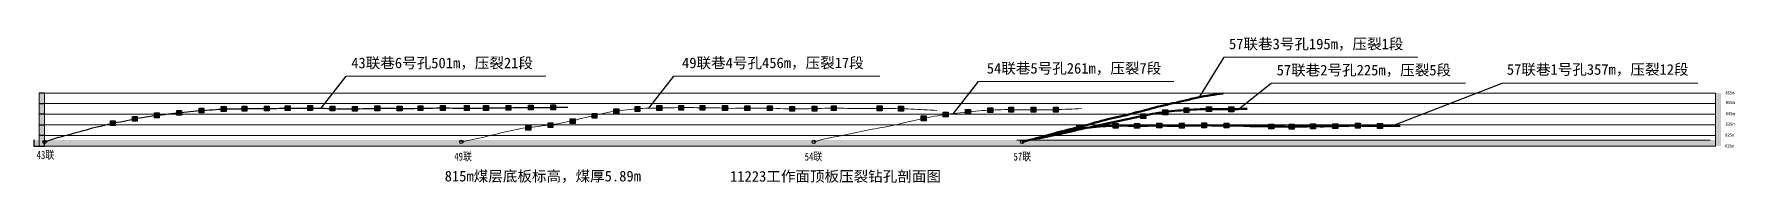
# Model space of a CAD drawing. Header units: millimetres. Extents: x 1102 to 4305, y 719 to 2307.
# Drawn here: x 2712 to 4305, y 1162 to 1300 of the extents above; entities that cross this region are included whole.
import ezdxf

# ---------------------------------------------------------------- set-up
doc = ezdxf.new("R2010")
doc.units = ezdxf.units.MM
doc.layers.add('巷道', color=7, linetype='Continuous', lineweight=0)
doc.layers.add('指北针', color=7, linetype='Continuous', lineweight=0)
doc.styles.add('hyh', font='simhei.ttf', dxfattribs={"width": 0.85})
doc.styles.get("Standard").update_dxf_attribs({"font": ''})
doc.styles.add('宋体', font='SimSun.ttf')
doc.styles.get('Standard').set_extended_font_data('SimSun')
doc.linetypes.add('10421', pattern='A,2,[150,ltypeshp.shx,S=1,R=0,X=0,Y=1],1e-11', length=2)
doc.linetypes.add('1161', pattern='A,0,0,[149,ltypeshp.shx,S=0.15,R=0,X=0,Y=0],-1.6', length=1.6)

msp = doc.modelspace()

# ---------------------------------------------------------------- hatches: boundary and pattern name
at = {"layer": '指北针', "lineweight": 30, "true_color": 0xc7c8ca}
h = msp.add_hatch(color=9, dxfattribs=at)
h.dxf.hatch_style = 1
h.paths.add_polyline_path([(2722, 1246.9), (2717, 1246.9), (2717, 1236.9), (2722, 1236.9)])
h.paths.add_polyline_path([(2722, 1226.9), (2717, 1226.9), (2717, 1216.9), (2722, 1216.9)])
h.paths.add_polyline_path([(2722, 1204.4), (2722, 1206.9), (2717, 1206.9), (2717, 1196.9), (2722, 1196.9), (2722, 1201.2, -0.414214), (2720.4, 1202.8, -0.414214)])
h.paths.add_polyline_path([(2722, 1204.4, 0.414214), (2720.4, 1202.8, 0.414214), (2722, 1201.2)], flags=17)
at = {"layer": '指北针', "lineweight": 20, "true_color": 0xc7c8ca}
h = msp.add_hatch(color=9, dxfattribs=at)
h.dxf.hatch_style = 1
h.paths.add_polyline_path([(4293.3, 1246.9), (4288.3, 1246.9), (4288.3, 1236.9), (4293.3, 1236.9)])
h.paths.add_polyline_path([(4293.3, 1226.9), (4288.3, 1226.9), (4288.3, 1216.9), (4293.3, 1216.9)])
h.paths.add_polyline_path([(4293.3, 1204.4), (4293.3, 1206.9), (4288.3, 1206.9), (4288.3, 1196.9), (4293.3, 1196.9), (4293.3, 1201.2, -0.414214), (4291.6, 1202.8, -0.414214)])
h.paths.add_polyline_path([(4293.3, 1204.4, 0.414214), (4291.6, 1202.8, 0.414214), (4293.3, 1201.2)], flags=17)
at = {"layer": '指北针', "lineweight": 30}
h = msp.add_hatch(color=4, dxfattribs=at)
h.dxf.hatch_style = 1
h.paths.add_polyline_path([(2717, 1206.9), (2717, 1216.9), (2722, 1216.9), (2722, 1206.9)])
h.paths.add_polyline_path([(2717, 1226.9), (2717, 1236.9), (2722, 1236.9), (2722, 1226.9)])
at = {"layer": '指北针', "lineweight": -3}
h = msp.add_hatch(color=5, dxfattribs=at)
h.dxf.hatch_style = 1
h.paths.add_polyline_path([(2824.9, 1228.1), (2824.9, 1223.6), (2829.4, 1223.6), (2829.4, 1228.1)])
h = msp.add_hatch(color=5, dxfattribs=at)
h.dxf.hatch_style = 1
h.paths.add_polyline_path([(2845.8, 1230.6), (2845.8, 1226.1), (2850.3, 1226.1), (2850.3, 1230.6)])
h = msp.add_hatch(color=5, dxfattribs=at)
h.dxf.hatch_style = 1
h.paths.add_polyline_path([(2866.7, 1232.7), (2866.7, 1228.2), (2871.2, 1228.2), (2871.2, 1232.7)])
h = msp.add_hatch(color=5, dxfattribs=at)
h.dxf.hatch_style = 1
h.paths.add_polyline_path([(2887.6, 1234.1), (2887.6, 1229.6), (2892.1, 1229.6), (2892.1, 1234.1)])
h = msp.add_hatch(color=5, dxfattribs=at)
h.dxf.hatch_style = 1
h.paths.add_polyline_path([(2907.1, 1234.4), (2907.1, 1229.9), (2911.6, 1229.9), (2911.6, 1234.4)])
h = msp.add_hatch(color=5, dxfattribs=at)
h.dxf.hatch_style = 1
h.paths.add_polyline_path([(2928.1, 1234.5), (2928.1, 1230), (2932.6, 1230), (2932.6, 1234.5)])
h = msp.add_hatch(color=5, dxfattribs=at)
h.dxf.hatch_style = 1
h.paths.add_polyline_path([(2947.6, 1234.8), (2947.6, 1230.3), (2952.1, 1230.3), (2952.1, 1234.8)])
h = msp.add_hatch(color=5, dxfattribs=at)
h.dxf.hatch_style = 1
h.paths.add_polyline_path([(2968.6, 1235), (2968.6, 1230.5), (2973.1, 1230.5), (2973.1, 1235)])
h = msp.add_hatch(color=5, dxfattribs=at)
h.dxf.hatch_style = 1
h.paths.add_polyline_path([(2989.6, 1234.5), (2989.6, 1230), (2994.1, 1230), (2994.1, 1234.5)])
h = msp.add_hatch(color=5, dxfattribs=at)
h.dxf.hatch_style = 1
h.paths.add_polyline_path([(3010.6, 1234.3), (3010.6, 1229.8), (3015.1, 1229.8), (3015.1, 1234.3)])
h = msp.add_hatch(color=5, dxfattribs=at)
h.dxf.hatch_style = 1
h.paths.add_polyline_path([(3031.6, 1234.7), (3031.6, 1230.2), (3036.1, 1230.2), (3036.1, 1234.7)])
h = msp.add_hatch(color=5, dxfattribs=at)
h.dxf.hatch_style = 1
h.paths.add_polyline_path([(3052.6, 1234.6), (3052.6, 1230.1), (3057.1, 1230.1), (3057.1, 1234.6)])
h = msp.add_hatch(color=5, dxfattribs=at)
h.dxf.hatch_style = 1
h.paths.add_polyline_path([(3072.1, 1234.8), (3072.1, 1230.3), (3076.6, 1230.3), (3076.6, 1234.8)])
h = msp.add_hatch(color=5, dxfattribs=at)
h.dxf.hatch_style = 1
h.paths.add_polyline_path([(3093.1, 1235.1), (3093.1, 1230.6), (3097.6, 1230.6), (3097.6, 1235.1)])
h = msp.add_hatch(color=5, dxfattribs=at)
h.dxf.hatch_style = 1
h.paths.add_polyline_path([(3115.6, 1235), (3115.6, 1230.5), (3120.1, 1230.5), (3120.1, 1235)])
h = msp.add_hatch(color=5, dxfattribs=at)
h.dxf.hatch_style = 1
h.paths.add_polyline_path([(3133.5, 1235.1), (3133.5, 1230.6), (3138, 1230.6), (3138, 1235.1)])
h = msp.add_hatch(color=5, dxfattribs=at)
h.dxf.hatch_style = 1
h.paths.add_polyline_path([(3154.5, 1235.3), (3154.5, 1230.8), (3159, 1230.8), (3159, 1235.3)])
h = msp.add_hatch(color=5, dxfattribs=at)
h.dxf.hatch_style = 1
h.paths.add_polyline_path([(3175.5, 1235.5), (3175.5, 1231), (3180, 1231), (3180, 1235.5)])
h = msp.add_hatch(color=5, dxfattribs=at)
h.dxf.hatch_style = 1
h.paths.add_polyline_path([(3196.5, 1235.7), (3196.5, 1231.2), (3201, 1231.2), (3201, 1235.7)])
h = msp.add_hatch(color=5, dxfattribs=at)
h.dxf.hatch_style = 1
h.paths.add_polyline_path([(3235.1, 1227.6), (3235.1, 1223.1), (3239.6, 1223.1), (3239.6, 1227.6)])
h = msp.add_hatch(color=5, dxfattribs=at)
h.dxf.hatch_style = 1
h.paths.add_polyline_path([(3255.7, 1231.9), (3255.7, 1227.4), (3260.2, 1227.4), (3260.2, 1231.9)])
h = msp.add_hatch(color=5, dxfattribs=at)
h.dxf.hatch_style = 1
h.paths.add_polyline_path([(3275.5, 1234.1), (3275.5, 1229.6), (3280, 1229.6), (3280, 1234.1)])
h = msp.add_hatch(color=5, dxfattribs=at)
h.dxf.hatch_style = 1
h.paths.add_polyline_path([(3296, 1235.1), (3296, 1230.6), (3300.5, 1230.6), (3300.5, 1235.1)])
h = msp.add_hatch(color=5, dxfattribs=at)
h.dxf.hatch_style = 1
h.paths.add_polyline_path([(3316.5, 1235.3), (3316.5, 1230.8), (3321, 1230.8), (3321, 1235.3)])
h = msp.add_hatch(color=5, dxfattribs=at)
h.dxf.hatch_style = 1
h.paths.add_polyline_path([(3336.5, 1235.3), (3336.5, 1230.8), (3341, 1230.8), (3341, 1235.3)])
h = msp.add_hatch(color=5, dxfattribs=at)
h.dxf.hatch_style = 1
h.paths.add_polyline_path([(3357.5, 1235), (3357.5, 1230.5), (3362, 1230.5), (3362, 1235)])
h = msp.add_hatch(color=5, dxfattribs=at)
h.dxf.hatch_style = 1
h.paths.add_polyline_path([(3378.5, 1234.8), (3378.5, 1230.3), (3383, 1230.3), (3383, 1234.8)])
h = msp.add_hatch(color=5, dxfattribs=at)
h.dxf.hatch_style = 1
h.paths.add_polyline_path([(3399.5, 1234.9), (3399.5, 1230.4), (3404, 1230.4), (3404, 1234.9)])
h = msp.add_hatch(color=5, dxfattribs=at)
h.dxf.hatch_style = 1
h.paths.add_polyline_path([(3420.5, 1234.3), (3420.5, 1229.8), (3425, 1229.8), (3425, 1234.3)])
h = msp.add_hatch(color=5, dxfattribs=at)
h.dxf.hatch_style = 1
h.paths.add_polyline_path([(3441.5, 1234.4), (3441.5, 1229.9), (3446, 1229.9), (3446, 1234.4)])
h = msp.add_hatch(color=5, dxfattribs=at)
h.dxf.hatch_style = 1
h.paths.add_polyline_path([(3459.5, 1234.9), (3459.5, 1230.4), (3464, 1230.4), (3464, 1234.9)])
h = msp.add_hatch(color=5, dxfattribs=at)
h.dxf.hatch_style = 1
h.paths.add_polyline_path([(3502.5, 1234.7), (3502.5, 1230.2), (3507, 1230.2), (3507, 1234.7)])
h = msp.add_hatch(color=5, dxfattribs=at)
h.dxf.hatch_style = 1
h.paths.add_polyline_path([(3522.5, 1234.4), (3522.5, 1229.9), (3527, 1229.9), (3527, 1234.4)])
h = msp.add_hatch(color=5, dxfattribs=at)
h.dxf.hatch_style = 1
h.paths.add_polyline_path([(3564.4, 1228.9), (3564.4, 1224.4), (3568.9, 1224.4), (3568.9, 1228.9)])
h = msp.add_hatch(color=5, dxfattribs=at)
h.dxf.hatch_style = 1
h.paths.add_polyline_path([(3585.3, 1231.4), (3585.3, 1226.9), (3589.8, 1226.9), (3589.8, 1231.4)])
h = msp.add_hatch(color=5, dxfattribs=at)
h.dxf.hatch_style = 1
h.paths.add_polyline_path([(3606.2, 1233.1), (3606.2, 1228.6), (3610.7, 1228.6), (3610.7, 1233.1)])
h = msp.add_hatch(color=5, dxfattribs=at)
h.dxf.hatch_style = 1
h.paths.add_polyline_path([(3625.7, 1233.5), (3625.7, 1229), (3630.2, 1229), (3630.2, 1233.5)])
h = msp.add_hatch(color=5, dxfattribs=at)
h.dxf.hatch_style = 1
h.paths.add_polyline_path([(3646.7, 1233.5), (3646.7, 1229), (3651.2, 1229), (3651.2, 1233.5)])
h = msp.add_hatch(color=5, dxfattribs=at)
h.dxf.hatch_style = 1
h.paths.add_polyline_path([(3667.7, 1233.5), (3667.7, 1229), (3672.2, 1229), (3672.2, 1233.5)])
h = msp.add_hatch(color=5, dxfattribs=at)
h.dxf.hatch_style = 1
h.paths.add_polyline_path([(3749.7, 1227.3), (3749.7, 1222.8), (3754.2, 1222.8), (3754.2, 1227.3)])
h = msp.add_hatch(color=5, dxfattribs=at)
h.dxf.hatch_style = 1
h.paths.add_polyline_path([(3770.3, 1231), (3770.3, 1226.5), (3774.8, 1226.5), (3774.8, 1231)])
h = msp.add_hatch(color=5, dxfattribs=at)
h.dxf.hatch_style = 1
h.paths.add_polyline_path([(3790.2, 1233.1), (3790.2, 1228.6), (3794.7, 1228.6), (3794.7, 1233.1)])
h = msp.add_hatch(color=5, dxfattribs=at)
h.dxf.hatch_style = 1
h.paths.add_polyline_path([(3811.2, 1234), (3811.2, 1229.5), (3815.7, 1229.5), (3815.7, 1234)])
h = msp.add_hatch(color=5, dxfattribs=at)
h.dxf.hatch_style = 1
h.paths.add_polyline_path([(3832.2, 1233.8), (3832.2, 1229.3), (3836.7, 1229.3), (3836.7, 1233.8)])
at = {"layer": '指北针', "lineweight": 20}
h = msp.add_hatch(color=4, dxfattribs=at)
h.dxf.hatch_style = 1
h.paths.add_polyline_path([(4293.3, 1216.9), (4288.3, 1216.9), (4288.3, 1206.9), (4293.3, 1206.9)])
h.paths.add_polyline_path([(4293.3, 1236.9), (4288.3, 1236.9), (4288.3, 1226.9), (4293.3, 1226.9)])
at = {"layer": '指北针', "lineweight": -3}
h = msp.add_hatch(color=5, dxfattribs=at)
h.dxf.hatch_style = 1
h.paths.add_polyline_path([(2783.6, 1220.7), (2783.6, 1216.2), (2788.1, 1216.2), (2788.1, 1220.7)])
h = msp.add_hatch(color=5, dxfattribs=at)
h.dxf.hatch_style = 1
h.paths.add_polyline_path([(2804.2, 1224.8), (2804.2, 1220.3), (2808.7, 1220.3), (2808.7, 1224.8)])
h = msp.add_hatch(color=5, dxfattribs=at)
h.dxf.hatch_style = 1
h.paths.add_polyline_path([(3173.2, 1216.4), (3173.2, 1211.9), (3177.7, 1211.9), (3177.7, 1216.4)])
h = msp.add_hatch(color=5, dxfattribs=at)
h.dxf.hatch_style = 1
h.paths.add_polyline_path([(3194, 1218.9), (3194, 1214.4), (3198.5, 1214.4), (3198.5, 1218.9)])
h = msp.add_hatch(color=5, dxfattribs=at)
h.dxf.hatch_style = 1
h.paths.add_polyline_path([(3214.7, 1222.7), (3214.7, 1218.2), (3219.2, 1218.2), (3219.2, 1222.7)])
h = msp.add_hatch(color=5, dxfattribs=at)
h.dxf.hatch_style = 1
h.paths.add_polyline_path([(3543.7, 1225.3), (3543.7, 1220.8), (3548.2, 1220.8), (3548.2, 1225.3)])
h = msp.add_hatch(color=5, dxfattribs=at)
h.dxf.hatch_style = 1
h.paths.add_polyline_path([(3689.5, 1216.6), (3689.5, 1212.1), (3694, 1212.1), (3694, 1216.6)])
h = msp.add_hatch(color=5, dxfattribs=at)
h.dxf.hatch_style = 1
h.paths.add_polyline_path([(3723.7, 1218.3), (3723.7, 1213.8), (3728.2, 1213.8), (3728.2, 1218.3)])
h = msp.add_hatch(color=5, dxfattribs=at)
h.dxf.hatch_style = 1
h.paths.add_polyline_path([(3743.7, 1218.3), (3743.7, 1213.8), (3748.2, 1213.8), (3748.2, 1218.3)])
h = msp.add_hatch(color=5, dxfattribs=at)
h.dxf.hatch_style = 1
h.paths.add_polyline_path([(3764.7, 1218.5), (3764.7, 1214), (3769.2, 1214), (3769.2, 1218.5)])
h = msp.add_hatch(color=5, dxfattribs=at)
h.dxf.hatch_style = 1
h.paths.add_polyline_path([(3785.7, 1218.4), (3785.7, 1213.9), (3790.2, 1213.9), (3790.2, 1218.4)])
h = msp.add_hatch(color=5, dxfattribs=at)
h.dxf.hatch_style = 1
h.paths.add_polyline_path([(3806.7, 1218.7), (3806.7, 1214.2), (3811.2, 1214.2), (3811.2, 1218.7)])
h = msp.add_hatch(color=5, dxfattribs=at)
h.dxf.hatch_style = 1
h.paths.add_polyline_path([(3827.7, 1218.6), (3827.7, 1214.1), (3832.2, 1214.1), (3832.2, 1218.6)])
h = msp.add_hatch(color=5, dxfattribs=at)
h.dxf.hatch_style = 1
h.paths.add_polyline_path([(3869.7, 1217.7), (3869.7, 1213.2), (3874.2, 1213.2), (3874.2, 1217.7)])
h = msp.add_hatch(color=5, dxfattribs=at)
h.dxf.hatch_style = 1
h.paths.add_polyline_path([(3888.7, 1217.5), (3888.7, 1213), (3893.2, 1213), (3893.2, 1217.5)])
h = msp.add_hatch(color=5, dxfattribs=at)
h.dxf.hatch_style = 1
h.paths.add_polyline_path([(3908.7, 1217.8), (3908.7, 1213.3), (3913.2, 1213.3), (3913.2, 1217.8)])
h = msp.add_hatch(color=5, dxfattribs=at)
h.dxf.hatch_style = 1
h.paths.add_polyline_path([(3929.7, 1218), (3929.7, 1213.5), (3934.2, 1213.5), (3934.2, 1218)])
h = msp.add_hatch(color=5, dxfattribs=at)
h.dxf.hatch_style = 1
h.paths.add_polyline_path([(3950.7, 1218.4), (3950.7, 1213.9), (3955.2, 1213.9), (3955.2, 1218.4)])
h = msp.add_hatch(color=5, dxfattribs=at)
h.dxf.hatch_style = 1
h.paths.add_polyline_path([(3971.6, 1218.1), (3971.6, 1213.6), (3976.1, 1213.6), (3976.1, 1218.1)])
at = {"layer": '指北针', "lineweight": 30}
h = msp.add_hatch(color=7, dxfattribs=at)
h.dxf.hatch_style = 1
h.paths.add_polyline_path([(4293.3, 1202.8), (2712, 1202.8), (2712, 1196.9), (4293.3, 1196.9)])

# ---------------------------------------------------------------- linework, layer by layer
for p, q in [((3804.5, 1243, -1677), (3827.7, 1280.7, -1677)), ((2981.3, 1232.6, -1677), (3004.6, 1262.7, -1677)), ((3288.5, 1232.7, -1677), (3311.7, 1262.8, -1677)), ((3574.1, 1227.6, -838.5), (3597.3, 1257.7, -838.5)), ((3841.2, 1231.8, -1677), (3871.7, 1256.3, -1677)), ((3985.1, 1216, -1677), (4088.2, 1256.3, -1677))]:
    msp.add_line(p, q)
at = {"color": 1, "elevation": -1677}
for points in [[(2722, 1200.9), (2723.9, 1201.6), (2726.7, 1202.6), (2729.5, 1203.5), (2732.3, 1204.3), (2735.2, 1205.2), (2738, 1206), (2740.9, 1206.8), (2743.8, 1207.6), (2746.6, 1208.3), (2749.5, 1209.1), (2752.4, 1209.9), (2755.3, 1210.7), (2758.2, 1211.5), (2761.1, 1212.3), (2764, 1213.1), (2766.9, 1214), (2769.8, 1214.7), (2772.7, 1215.5), (2775.6, 1216.1), (2778.5, 1216.8), (2781.4, 1217.5), (2784.4, 1218.2), (2787.3, 1218.8), (2790.2, 1219.4), (2793.2, 1219.9), (2796.1, 1220.5), (2799.1, 1221.1), (2802, 1221.7), (2805, 1222.2), (2807.9, 1222.8), (2810.9, 1223.4), (2813.8, 1223.9), (2816.8, 1224.4), (2819.7, 1224.9), (2822.7, 1225.3), (2825.7, 1225.7), (2828.6, 1226.1), (2831.6, 1226.4), (2834.6, 1226.8), (2837.6, 1227.2), (2840.6, 1227.5), (2843.5, 1227.8), (2846.5, 1228.2), (2849.5, 1228.6), (2852.5, 1228.8), (2855.5, 1229.1), (2858.5, 1229.4), (2861.4, 1229.7), (2864.4, 1230.1), (2867.4, 1230.3), (2870.4, 1230.6), (2873.4, 1230.8), (2876.4, 1231), (2879.4, 1231.2), (2882.4, 1231.4), (2885.4, 1231.6), (2888.4, 1231.8), (2891.4, 1231.9), (2894.4, 1232), (2897.4, 1232.1), (2900.4, 1232.1), (2903.4, 1232.1), (2906.3, 1232.1), (2909.3, 1232.2), (2912.3, 1232.2), (2915.3, 1232.2), (2918.3, 1232.2), (2921.3, 1232.2), (2924.3, 1232.2), (2927.3, 1232.2), (2930.3, 1232.3), (2933.3, 1232.3), (2936.3, 1232.4), (2939.3, 1232.4), (2942.3, 1232.5), (2945.3, 1232.5), (2948.3, 1232.5), (2951.3, 1232.5), (2954.3, 1232.5), (2957.3, 1232.6), (2960.3, 1232.7), (2963.3, 1232.7), (2966.3, 1232.7), (2969.3, 1232.8), (2972.3, 1232.8), (2975.3, 1232.8), (2978.3, 1232.7), (2981.3, 1232.6), (2984.3, 1232.5), (2987.3, 1232.4), (2990.3, 1232.3), (2993.3, 1232.2), (2996.3, 1232.1), (2999.3, 1232), (3002.3, 1232), (3005.3, 1232), (3008.3, 1232), (3011.3, 1232), (3014.3, 1232.1), (3017.3, 1232.1), (3020.3, 1232.2), (3023.3, 1232.3), (3026.3, 1232.3), (3029.3, 1232.4), (3032.3, 1232.4), (3035.3, 1232.5), (3038.3, 1232.5), (3041.3, 1232.5), (3044.3, 1232.5), (3047.3, 1232.5), (3050.3, 1232.5), (3053.3, 1232.4), (3056.3, 1232.4), (3059.3, 1232.4), (3062.3, 1232.4), (3065.3, 1232.4), (3068.3, 1232.4), (3071.3, 1232.5), (3074.3, 1232.5), (3077.3, 1232.6), (3080.3, 1232.7), (3083.3, 1232.8), (3086.3, 1232.8), (3089.3, 1232.9), (3092.3, 1232.9), (3095.3, 1232.9), (3098.3, 1232.9), (3101.3, 1232.9), (3104.3, 1232.8), (3107.3, 1232.8), (3110.3, 1232.7), (3113.3, 1232.7), (3116.3, 1232.7), (3119.3, 1232.7), (3122.3, 1232.7), (3125.3, 1232.8), (3128.3, 1232.8), (3131.3, 1232.8), (3134.3, 1232.9), (3137.3, 1232.9), (3140.3, 1232.9), (3143.3, 1232.9), (3146.3, 1232.9), (3149.3, 1232.9), (3152.3, 1232.9), (3155.3, 1233), (3158.3, 1233.1), (3161.3, 1233.2), (3164.3, 1233.2), (3167.3, 1233.3), (3170.3, 1233.3), (3173.3, 1233.3), (3176.3, 1233.3), (3179.3, 1233.3), (3182.3, 1233.2), (3185.3, 1233.2), (3188.3, 1233.2), (3191.3, 1233.3), (3194.3, 1233.3), (3197.3, 1233.4), (3200.3, 1233.5), (3203.3, 1233.6), (3206.3, 1233.6), (3209.3, 1233.7), (3212.3, 1233.7)], [(2846.5, 1228.2), (2849.5, 1228.6)], [(2867.4, 1230.3), (2870.4, 1230.6)], [(2888.4, 1231.8), (2891.4, 1231.9)], [(2906.3, 1232.1), (2909.3, 1232.2), (2912.3, 1232.2)], [(2927.3, 1232.2), (2930.3, 1232.3), (2933.3, 1232.3)], [(2948.3, 1232.5), (2951.3, 1232.5)], [(2969.3, 1232.8), (2972.3, 1232.8)], [(2990.3, 1232.3), (2993.3, 1232.2)], [(3011.3, 1232), (3014.3, 1232.1)], [(3032.3, 1232.4), (3035.3, 1232.5)], [(3053.3, 1232.4), (3056.3, 1232.4)], [(3071.3, 1232.5), (3074.3, 1232.5), (3077.3, 1232.6)], [(3092.3, 1232.9), (3095.3, 1232.9), (3098.3, 1232.9)], [(3116.3, 1232.7), (3119.3, 1232.7)], [(3134.3, 1232.9), (3137.3, 1232.9)], [(3155.3, 1233), (3158.3, 1233.1)], [(3176.3, 1233.3), (3179.3, 1233.3)], [(3197.3, 1233.4), (3200.3, 1233.5)], [(2784.4, 1218.2), (2787.3, 1218.8)], [(2805, 1222.2), (2807.9, 1222.8)], [(2825.7, 1225.7), (2828.6, 1226.1)]]:
    msp.add_lwpolyline(points, dxfattribs=at)
at = {"layer": '巷道'}
for p, q in [((4009.3, 1280.7, -1677), (3827.7, 1280.7, -1677)), ((3191.7, 1262.7, -1677), (3004.6, 1262.7, -1677)), ((3504.9, 1262.8, -1677), (3311.7, 1262.8, -1677)), ((3780.6, 1257.7, -838.5), (3597.3, 1257.7, -838.5)), ((4053.9, 1256.3, -1677), (3871.7, 1256.3, -1677)), ((4271.8, 1256.3, -1677), (4088.2, 1256.3, -1677))]:
    msp.add_line(p, q, dxfattribs=at)
at = {"layer": '巷道', "lineweight": 30}
for p, q in [((2722, 1246.9, -1677), (2717, 1246.9, -1677)), ((2717, 1236.9, -1677), (2722, 1236.9, -1677)), ((2722, 1226.9, -1677), (2717, 1226.9, -1677)), ((2717, 1216.9, -1677), (2722, 1216.9, -1677)), ((2712, 1202.8, -1677), (2712, 1196.9, -1677)), ((2712, 1196.9, -1677), (2722, 1196.9, -1677)), ((2722, 1206.9, -1677), (2717, 1206.9, -1677)), ((2722, 1196.9, -1677), (2722, 1200.9, -1677))]:
    msp.add_line(p, q, dxfattribs=at)
at = {"layer": '巷道', "lineweight": 20}
for p, q in [((2717, 1246.9, -1677), (2717, 1196.9, -1677)), ((2722, 1246.9, -1677), (2722, 1196.9, -1677))]:
    msp.add_line(p, q, dxfattribs=at)
at = {"layer": '巷道', "linetype": '10421', "lineweight": 20}
for p, q in [((2722, 1246.9, -1677), (4288.3, 1246.9, -1677)), ((4288.3, 1246.9, -1677), (4288.3, 1196.9, -1677)), ((2722, 1236.9, -1677), (4288.3, 1236.9, -1677)), ((2722, 1226.9, -1677), (4288.3, 1226.9, -1677)), ((2722, 1216.9, -1677), (4288.3, 1216.9, -1677)), ((2712, 1196.9, -1677), (4288.3, 1196.9, -1677)), ((2722, 1206.9), (4288.3, 1206.9, -1677))]:
    msp.add_line(p, q, dxfattribs=at)
at = {"layer": '巷道', "color": 1, "lineweight": 50}
for p, q in [((3769.3, 1228.6, -1677), (3770.3, 1228.8, -1677)), ((3832.2, 1231.6, -1677), (3831.2, 1231.6, -1677)), ((3722.7, 1216, -1677), (3723.7, 1216, -1677)), ((3743.7, 1216, -1677), (3744.7, 1216, -1677)), ((3748.7, 1224.8, -1677), (3749.7, 1225, -1677)), ((3869.7, 1215.5, -1677), (3868.7, 1215.5, -1677)), ((3887.7, 1215.2, -1677), (3888.7, 1215.2, -1677)), ((3908.7, 1215.6, -1677), (3909.7, 1215.6, -1677))]:
    msp.add_line(p, q, dxfattribs=at)
at = {"layer": '巷道', "linetype": '1161', "lineweight": 20}
msp.add_line((3633.3, 1202.6, -1677), (4283.3, 1202.6, -1677), dxfattribs=at)
at = {"layer": '巷道', "color": 1, "lineweight": 50, "elevation": -1677}
for points in [[(3638.3, 1200.9), (3640.2, 1201.4), (3643.1, 1202.1), (3646, 1202.8), (3649, 1203.5), (3651.9, 1204.2), (3654.8, 1205), (3657.7, 1205.8), (3660.5, 1206.6), (3663.4, 1207.4), (3666.3, 1208.2), (3669.2, 1209), (3672.1, 1209.9), (3675, 1210.6), (3677.9, 1211.4), (3680.8, 1212.1), (3683.7, 1212.9), (3686.6, 1213.6), (3689.5, 1214.3), (3692.4, 1215), (3695.3, 1215.8), (3698.2, 1216.6), (3701.1, 1217.4), (3704, 1218.3), (3706.9, 1219.1), (3709.8, 1219.9), (3712.7, 1220.7), (3715.6, 1221.4), (3718.5, 1222.2), (3721.4, 1222.9), (3724.3, 1223.5), (3727.3, 1224.2), (3730.2, 1224.8), (3733.1, 1225.5), (3736, 1226.2), (3738.9, 1227), (3741.8, 1227.7), (3744.7, 1228.5), (3747.6, 1229.2), (3750.6, 1229.9), (3753.5, 1230.7), (3756.4, 1231.4), (3759.2, 1232.3), (3762.1, 1233.1), (3765, 1233.8), (3767.9, 1234.6), (3770.9, 1235.3), (3773.8, 1235.9), (3776.7, 1236.6), (3779.7, 1237.2), (3782.6, 1237.8), (3785.5, 1238.5), (3788.4, 1239.2), (3791.3, 1239.9), (3794.3, 1240.6), (3797.2, 1241.3), (3800.1, 1242), (3803, 1242.7), (3805.9, 1243.3), (3808.9, 1243.9), (3811.8, 1244.4), (3814.8, 1244.9), (3817.8, 1245.3), (3820.7, 1245.8), (3823.7, 1246.2), (3826.7, 1246.6)], [(3638.3, 1200.9), (3640.2, 1201.4), (3643.1, 1202.1), (3646, 1202.8), (3649, 1203.4), (3651.9, 1204), (3654.9, 1204.5), (3657.8, 1205.1), (3660.8, 1205.7), (3663.7, 1206.3), (3666.6, 1206.8), (3669.6, 1207.4), (3672.5, 1208), (3675.4, 1208.7), (3678.4, 1209.4), (3681.3, 1210.1), (3684.2, 1210.8), (3687.1, 1211.4), (3690, 1212.1), (3693, 1212.8), (3695.9, 1213.4), (3698.8, 1214), (3701.8, 1214.6), (3704.7, 1215.2), (3707.7, 1215.9), (3710.6, 1216.5), (3713.5, 1217.2), (3716.4, 1217.8), (3719.4, 1218.5), (3722.3, 1219.1), (3725.2, 1219.7), (3728.2, 1220.4), (3731.1, 1221), (3734, 1221.7), (3737, 1222.3), (3739.9, 1223), (3742.8, 1223.6), (3745.8, 1224.2), (3748.7, 1224.8), (3751.6, 1225.5), (3754.6, 1226), (3757.5, 1226.6), (3760.5, 1227.2), (3763.4, 1227.7), (3766.4, 1228.2), (3769.3, 1228.6), (3772.3, 1229.1), (3775.3, 1229.5), (3778.3, 1229.9), (3781.2, 1230.2), (3784.2, 1230.4), (3787.2, 1230.6), (3790.2, 1230.8), (3793.2, 1231), (3796.2, 1231.1), (3799.2, 1231.3), (3802.2, 1231.5), (3805.2, 1231.6), (3808.2, 1231.7), (3811.2, 1231.8), (3814.2, 1231.8), (3817.2, 1231.8), (3820.2, 1231.7), (3823.2, 1231.7), (3826.2, 1231.7), (3829.2, 1231.6), (3832.2, 1231.6), (3835.2, 1231.7), (3838.2, 1231.8), (3841.2, 1231.8), (3844.2, 1231.9), (3847.2, 1232), (3849.2, 1232)], [(3769.3, 1228.6), (3772.3, 1229.1)], [(3790.2, 1230.8), (3793.2, 1231)], [(3811.2, 1231.8), (3814.2, 1231.8)], [(3832.2, 1231.6), (3835.2, 1231.7)], [(3638.3, 1200.9), (3640.2, 1201.4), (3643.1, 1202.1), (3646, 1202.8), (3649, 1203.5), (3651.9, 1204.2), (3654.8, 1205), (3657.7, 1205.8), (3660.5, 1206.6), (3663.4, 1207.4), (3666.3, 1208.2), (3669.2, 1209), (3672.1, 1209.9), (3675, 1210.6), (3677.9, 1211.4), (3680.8, 1212.1), (3683.7, 1212.9), (3686.6, 1213.6), (3689.5, 1214.3), (3692.4, 1215), (3695.3, 1215.8), (3698.2, 1216.6), (3701.1, 1217.4)], [(3638.3, 1200.9), (3640.2, 1201.4), (3643.1, 1202.1), (3646, 1202.9), (3648.9, 1203.6), (3651.8, 1204.3), (3654.7, 1205.1), (3657.7, 1205.8), (3660.6, 1206.5), (3663.5, 1207.3), (3666.4, 1208), (3669.3, 1208.8), (3672.2, 1209.5), (3675.1, 1210.2), (3678, 1210.8), (3681, 1211.4), (3683.9, 1211.9), (3686.9, 1212.4), (3689.9, 1212.9), (3692.8, 1213.4), (3695.8, 1213.8), (3698.8, 1214.2), (3701.7, 1214.6), (3704.7, 1214.9), (3707.7, 1215.1), (3710.7, 1215.4), (3713.7, 1215.6), (3716.7, 1215.8), (3719.7, 1215.9), (3722.7, 1216), (3725.7, 1216.1), (3728.7, 1216.1), (3731.7, 1216.2), (3734.7, 1216.2), (3737.7, 1216.1), (3740.7, 1216.1), (3743.7, 1216), (3746.7, 1216), (3749.7, 1216.1), (3752.7, 1216.1), (3755.7, 1216.1), (3758.7, 1216.2), (3761.7, 1216.2), (3764.7, 1216.2), (3767.7, 1216.2), (3770.7, 1216.2), (3773.7, 1216.1), (3776.7, 1216.1), (3779.7, 1216.1), (3782.7, 1216.1), (3785.7, 1216.1), (3788.7, 1216.2), (3791.7, 1216.2), (3794.7, 1216.2), (3797.7, 1216.2), (3800.7, 1216.3), (3803.7, 1216.4), (3806.7, 1216.4), (3809.7, 1216.5), (3812.7, 1216.5), (3815.7, 1216.4), (3818.7, 1216.4), (3821.7, 1216.4), (3824.7, 1216.4), (3827.7, 1216.3), (3830.7, 1216.3), (3833.7, 1216.3), (3836.7, 1216.3), (3839.7, 1216.2), (3842.7, 1216.2), (3845.7, 1216), (3848.7, 1215.9), (3851.7, 1215.8), (3854.7, 1215.7), (3857.7, 1215.7), (3860.7, 1215.7), (3863.7, 1215.6), (3866.7, 1215.6), (3869.7, 1215.5), (3872.7, 1215.4), (3875.7, 1215.4), (3878.7, 1215.4), (3881.7, 1215.3), (3884.7, 1215.3), (3887.7, 1215.2), (3890.7, 1215.3), (3893.7, 1215.3), (3896.7, 1215.3), (3899.7, 1215.3), (3902.7, 1215.4), (3905.7, 1215.5), (3908.7, 1215.6), (3911.7, 1215.6), (3914.7, 1215.6), (3917.7, 1215.5), (3920.7, 1215.5), (3923.7, 1215.6), (3926.7, 1215.7), (3929.7, 1215.8), (3932.7, 1215.8), (3935.7, 1215.9), (3938.7, 1216), (3941.7, 1216.1), (3944.7, 1216.1), (3947.7, 1216.2), (3950.7, 1216.2), (3953.7, 1216.2), (3956.7, 1216.1), (3959.6, 1216.1), (3962.6, 1216), (3965.6, 1215.9), (3968.6, 1215.9), (3971.6, 1215.9), (3974.6, 1215.9), (3977.6, 1215.9), (3980.6, 1215.9), (3983.6, 1215.9), (3986.6, 1216), (3989.6, 1216), (3992.6, 1216.1)], [(3689.5, 1214.3), (3692.4, 1215)], [(3722.7, 1216), (3725.7, 1216.1)], [(3743.7, 1216), (3746.7, 1216)], [(3748.7, 1224.8), (3751.6, 1225.5)], [(3764.7, 1216.2), (3767.7, 1216.2)], [(3785.7, 1216.1), (3788.7, 1216.2)], [(3806.7, 1216.4), (3809.7, 1216.5)], [(3827.7, 1216.3), (3830.7, 1216.3)], [(3869.7, 1215.5), (3872.7, 1215.4)], [(3887.7, 1215.2), (3890.7, 1215.3), (3893.7, 1215.3)], [(3908.7, 1215.6), (3911.7, 1215.6)], [(3929.7, 1215.8), (3932.7, 1215.8)], [(3950.7, 1216.2), (3953.7, 1216.2)], [(3971.6, 1215.9), (3974.6, 1215.9)]]:
    msp.add_lwpolyline(points, dxfattribs=at)
at = {"layer": '巷道', "color": 5, "lineweight": -3}
for points, elevation in [([(2824.9, 1228.1), (2829.4, 1228.1), (2829.4, 1223.6), (2824.9, 1223.6)], -1677), ([(2845.8, 1230.6), (2850.3, 1230.6), (2850.3, 1226.1), (2845.8, 1226.1)], -1677), ([(2866.7, 1232.7), (2871.2, 1232.7), (2871.2, 1228.2), (2866.7, 1228.2)], -1677), ([(2887.6, 1234.1), (2892.1, 1234.1), (2892.1, 1229.6), (2887.6, 1229.6)], -1677), ([(2907.1, 1234.4), (2911.6, 1234.4), (2911.6, 1229.9), (2907.1, 1229.9)], -1677), ([(2928.1, 1234.5), (2932.6, 1234.5), (2932.6, 1230), (2928.1, 1230)], -1677), ([(2947.6, 1234.8), (2952.1, 1234.8), (2952.1, 1230.3), (2947.6, 1230.3)], -1677), ([(2968.6, 1235), (2973.1, 1235), (2973.1, 1230.5), (2968.6, 1230.5)], -1677), ([(2989.6, 1234.5), (2994.1, 1234.5), (2994.1, 1230), (2989.6, 1230)], -1677), ([(3010.6, 1234.3), (3015.1, 1234.3), (3015.1, 1229.8), (3010.6, 1229.8)], -1677), ([(3031.6, 1234.7), (3036.1, 1234.7), (3036.1, 1230.2), (3031.6, 1230.2)], -1677), ([(3052.6, 1234.6), (3057.1, 1234.6), (3057.1, 1230.1), (3052.6, 1230.1)], -1677), ([(3072.1, 1234.8), (3076.6, 1234.8), (3076.6, 1230.3), (3072.1, 1230.3)], -1677), ([(3093.1, 1235.1), (3097.6, 1235.1), (3097.6, 1230.6), (3093.1, 1230.6)], -1677), ([(3115.6, 1235), (3120.1, 1235), (3120.1, 1230.5), (3115.6, 1230.5)], -1677), ([(3133.5, 1235.1), (3138, 1235.1), (3138, 1230.6), (3133.5, 1230.6)], -1677), ([(3154.5, 1235.3), (3159, 1235.3), (3159, 1230.8), (3154.5, 1230.8)], -1677), ([(3175.5, 1235.5), (3180, 1235.5), (3180, 1231), (3175.5, 1231)], -1677), ([(3196.5, 1235.7), (3201, 1235.7), (3201, 1231.2), (3196.5, 1231.2)], -1677), ([(3235.1, 1227.6), (3239.6, 1227.6), (3239.6, 1223.1), (3235.1, 1223.1)], -1677), ([(3255.7, 1231.9), (3260.2, 1231.9), (3260.2, 1227.4), (3255.7, 1227.4)], -1677), ([(3275.5, 1234.1), (3280, 1234.1), (3280, 1229.6), (3275.5, 1229.6)], -1677), ([(3296, 1235.1), (3300.5, 1235.1), (3300.5, 1230.6), (3296, 1230.6)], -1677), ([(3316.5, 1235.3), (3321, 1235.3), (3321, 1230.8), (3316.5, 1230.8)], -1677), ([(3336.5, 1235.3), (3341, 1235.3), (3341, 1230.8), (3336.5, 1230.8)], -1677), ([(3357.5, 1235), (3362, 1235), (3362, 1230.5), (3357.5, 1230.5)], -1677), ([(3378.5, 1234.8), (3383, 1234.8), (3383, 1230.3), (3378.5, 1230.3)], -1677), ([(3399.5, 1234.9), (3404, 1234.9), (3404, 1230.4), (3399.5, 1230.4)], -1677), ([(3420.5, 1234.3), (3425, 1234.3), (3425, 1229.8), (3420.5, 1229.8)], -1677), ([(3441.5, 1234.4), (3446, 1234.4), (3446, 1229.9), (3441.5, 1229.9)], -1677), ([(3459.5, 1234.9), (3464, 1234.9), (3464, 1230.4), (3459.5, 1230.4)], -1677), ([(3502.5, 1234.7), (3507, 1234.7), (3507, 1230.2), (3502.5, 1230.2)], -1677), ([(3522.5, 1234.4), (3527, 1234.4), (3527, 1229.9), (3522.5, 1229.9)], -1677), ([(3564.4, 1228.9), (3568.9, 1228.9), (3568.9, 1224.4), (3564.4, 1224.4)], -838.5), ([(3585.3, 1231.4), (3589.8, 1231.4), (3589.8, 1226.9), (3585.3, 1226.9)], -838.5), ([(3606.2, 1233.1), (3610.7, 1233.1), (3610.7, 1228.6), (3606.2, 1228.6)], -838.5), ([(3625.7, 1233.5), (3630.2, 1233.5), (3630.2, 1229), (3625.7, 1229)], -838.5), ([(3646.7, 1233.5), (3651.2, 1233.5), (3651.2, 1229), (3646.7, 1229)], -838.5), ([(3667.7, 1233.5), (3672.2, 1233.5), (3672.2, 1229), (3667.7, 1229)], -838.5), ([(3749.7, 1227.3), (3754.2, 1227.3), (3754.2, 1222.8), (3749.7, 1222.8)], -1677), ([(3770.3, 1231), (3774.8, 1231), (3774.8, 1226.5), (3770.3, 1226.5)], -1677), ([(3790.2, 1233.1), (3794.7, 1233.1), (3794.7, 1228.6), (3790.2, 1228.6)], -1677), ([(3811.2, 1234), (3815.7, 1234), (3815.7, 1229.5), (3811.2, 1229.5)], -1677), ([(3832.2, 1233.8), (3836.7, 1233.8), (3836.7, 1229.3), (3832.2, 1229.3)], -1677), ([(2783.6, 1220.7), (2788.1, 1220.7), (2788.1, 1216.2), (2783.6, 1216.2)], -1677), ([(2804.2, 1224.8), (2808.7, 1224.8), (2808.7, 1220.3), (2804.2, 1220.3)], -1677), ([(3173.2, 1216.4), (3177.7, 1216.4), (3177.7, 1211.9), (3173.2, 1211.9)], -1677), ([(3194, 1218.9), (3198.5, 1218.9), (3198.5, 1214.4), (3194, 1214.4)], -1677), ([(3214.7, 1222.7), (3219.2, 1222.7), (3219.2, 1218.2), (3214.7, 1218.2)], -1677), ([(3543.7, 1225.3), (3548.2, 1225.3), (3548.2, 1220.8), (3543.7, 1220.8)], -838.5), ([(3689.5, 1216.6), (3694, 1216.6), (3694, 1212.1), (3689.5, 1212.1)], -1677), ([(3723.7, 1218.3), (3728.2, 1218.3), (3728.2, 1213.8), (3723.7, 1213.8)], -1677), ([(3743.7, 1218.3), (3748.2, 1218.3), (3748.2, 1213.8), (3743.7, 1213.8)], -1677), ([(3764.7, 1218.5), (3769.2, 1218.5), (3769.2, 1214), (3764.7, 1214)], -1677), ([(3785.7, 1218.4), (3790.2, 1218.4), (3790.2, 1213.9), (3785.7, 1213.9)], -1677), ([(3806.7, 1218.7), (3811.2, 1218.7), (3811.2, 1214.2), (3806.7, 1214.2)], -1677), ([(3827.7, 1218.6), (3832.2, 1218.6), (3832.2, 1214.1), (3827.7, 1214.1)], -1677), ([(3869.7, 1217.7), (3874.2, 1217.7), (3874.2, 1213.2), (3869.7, 1213.2)], -1677), ([(3888.7, 1217.5), (3893.2, 1217.5), (3893.2, 1213), (3888.7, 1213)], -1677), ([(3908.7, 1217.8), (3913.2, 1217.8), (3913.2, 1213.3), (3908.7, 1213.3)], -1677), ([(3929.7, 1218), (3934.2, 1218), (3934.2, 1213.5), (3929.7, 1213.5)], -1677), ([(3950.7, 1218.4), (3955.2, 1218.4), (3955.2, 1213.9), (3950.7, 1213.9)], -1677), ([(3971.6, 1218.1), (3976.1, 1218.1), (3976.1, 1213.6), (3971.6, 1213.6)], -1677)]:
    msp.add_lwpolyline(points, close=True, dxfattribs=dict(at, elevation=elevation))
at = {"layer": '巷道', "color": 1}
for points, elevation in [([(3112.6, 1200.9), (3114.6, 1201.3), (3117.5, 1202), (3120.5, 1202.6), (3123.4, 1203.2), (3126.3, 1203.8), (3129.3, 1204.5), (3132.2, 1205.1), (3135.1, 1205.8), (3138, 1206.5), (3140.9, 1207.2), (3143.9, 1207.9), (3146.8, 1208.6), (3149.7, 1209.3), (3152.6, 1210), (3155.5, 1210.7), (3158.4, 1211.4), (3161.4, 1212), (3164.3, 1212.6), (3167.3, 1213.2), (3170.2, 1213.7), (3173.2, 1214.1), (3176.2, 1214.5), (3179.1, 1214.9), (3182.1, 1215.2), (3185.1, 1215.5), (3188.1, 1215.9), (3191.1, 1216.2), (3194, 1216.6), (3197, 1217), (3200, 1217.5), (3202.9, 1218), (3205.9, 1218.5), (3208.8, 1219.1), (3211.8, 1219.8), (3214.7, 1220.4), (3217.6, 1221.1), (3220.5, 1221.8), (3223.5, 1222.5), (3226.4, 1223.2), (3229.3, 1223.9), (3232.2, 1224.6), (3235.1, 1225.3), (3238, 1226), (3240.9, 1226.7), (3243.9, 1227.4), (3246.8, 1228), (3249.7, 1228.6), (3252.7, 1229.1), (3255.7, 1229.6), (3258.6, 1230.1), (3261.6, 1230.5), (3264.6, 1230.8), (3267.6, 1231.2), (3270.5, 1231.5), (3273.5, 1231.7), (3276.5, 1231.9), (3279.5, 1232.2), (3282.5, 1232.4), (3285.5, 1232.6), (3288.5, 1232.7), (3291.5, 1232.8), (3294.5, 1232.8), (3297.5, 1232.9), (3300.5, 1233), (3303.5, 1233.1), (3306.5, 1233.1), (3309.5, 1233.1), (3312.5, 1233.1), (3315.5, 1233.2), (3318.5, 1233.2), (3321.5, 1233.2), (3324.5, 1233.2), (3327.5, 1233.2), (3330.5, 1233.2), (3333.5, 1233.1), (3336.5, 1233.1), (3339.5, 1233.1), (3342.5, 1233.1), (3345.5, 1233.1), (3348.5, 1233.1), (3351.5, 1233), (3354.5, 1232.9), (3357.5, 1232.8), (3360.5, 1232.6), (3363.5, 1232.5), (3366.5, 1232.4), (3369.5, 1232.5), (3372.5, 1232.5), (3375.5, 1232.5), (3378.5, 1232.5), (3381.5, 1232.6), (3384.5, 1232.6), (3387.5, 1232.6), (3390.5, 1232.6), (3393.5, 1232.7), (3396.5, 1232.7), (3399.5, 1232.6), (3402.5, 1232.6), (3405.5, 1232.5), (3408.5, 1232.4), (3411.5, 1232.2), (3414.5, 1232.1), (3417.5, 1232.1), (3420.5, 1232), (3423.5, 1232), (3426.5, 1232), (3429.5, 1232.1), (3432.5, 1232.1), (3435.5, 1232.1), (3438.5, 1232.1), (3441.5, 1232.2), (3444.5, 1232.3), (3447.5, 1232.4), (3450.5, 1232.4), (3453.5, 1232.5), (3456.5, 1232.6), (3459.5, 1232.6), (3462.5, 1232.6), (3465.5, 1232.6), (3468.5, 1232.6), (3471.5, 1232.5), (3474.5, 1232.4), (3477.5, 1232.4), (3480.5, 1232.3), (3483.5, 1232.3), (3486.5, 1232.3), (3489.5, 1232.3), (3492.5, 1232.4), (3495.5, 1232.4), (3498.5, 1232.4), (3501.5, 1232.4), (3504.5, 1232.4), (3507.5, 1232.4), (3510.5, 1232.3), (3513.5, 1232.3), (3516.5, 1232.2), (3519.5, 1232.2), (3522.5, 1232.1), (3525.5, 1232), (3528.5, 1232), (3531.4, 1231.9), (3534.4, 1231.8), (3537.4, 1231.7), (3540.4, 1231.5), (3543.4, 1231.4), (3546.4, 1231.2), (3549.4, 1231.1), (3552.4, 1230.9), (3555.4, 1230.7), (3558.4, 1230.5)], -1677), ([(3443, 1200.9), (3445, 1201.4), (3447.8, 1202.2), (3450.7, 1203), (3453.6, 1203.7), (3456.5, 1204.3), (3459.5, 1205), (3462.4, 1205.6), (3465.3, 1206.1), (3468.2, 1206.7), (3471.2, 1207.2), (3474.1, 1207.8), (3477, 1208.5), (3480, 1209.2), (3482.9, 1209.8), (3485.8, 1210.5), (3488.8, 1211.1), (3491.7, 1211.7), (3494.6, 1212.3), (3497.6, 1212.8), (3500.5, 1213.3), (3503.5, 1213.8), (3506.5, 1214.3), (3509.4, 1214.8), (3512.4, 1215.4), (3515.3, 1216), (3518.2, 1216.6), (3521.2, 1217.3), (3524.1, 1218), (3527, 1218.8), (3529.9, 1219.5), (3532.8, 1220.2), (3535.7, 1220.8), (3538.7, 1221.5), (3541.6, 1222.1), (3544.5, 1222.8), (3547.5, 1223.4), (3550.4, 1223.9), (3553.4, 1224.5), (3556.3, 1225), (3559.3, 1225.5), (3562.2, 1226), (3565.2, 1226.4), (3568.2, 1226.8), (3571.1, 1227.2), (3574.1, 1227.6), (3577.1, 1227.9), (3580.1, 1228.3), (3583, 1228.7), (3586, 1229), (3589, 1229.3), (3592, 1229.6), (3595, 1229.9), (3598, 1230.2), (3600.9, 1230.4), (3603.9, 1230.6), (3606.9, 1230.8), (3609.9, 1230.9), (3612.9, 1231.1), (3615.9, 1231.2), (3618.9, 1231.2), (3621.9, 1231.3), (3624.9, 1231.3), (3627.9, 1231.3), (3630.9, 1231.2), (3633.9, 1231.2), (3636.9, 1231.2), (3639.9, 1231.2), (3642.9, 1231.2), (3645.9, 1231.2), (3648.9, 1231.2), (3651.9, 1231.2), (3654.9, 1231.2), (3657.9, 1231.2), (3660.9, 1231.2), (3663.9, 1231.2), (3666.9, 1231.2), (3669.9, 1231.3), (3672.9, 1231.4), (3675.9, 1231.5), (3678.9, 1231.6), (3681.9, 1231.7), (3684.9, 1231.8), (3687.9, 1232), (3690.9, 1232.1), (3693.9, 1232.2)], -838.5), ([(3565.2, 1226.4), (3568.2, 1226.8)], -838.5), ([(3586, 1229), (3589, 1229.3)], -838.5), ([(3606.9, 1230.8), (3609.9, 1230.9)], -838.5), ([(3624.9, 1231.3), (3627.9, 1231.3), (3630.9, 1231.2)], -838.5), ([(3645.9, 1231.2), (3648.9, 1231.2), (3651.9, 1231.2)], -838.5), ([(3666.9, 1231.2), (3669.9, 1231.3), (3672.9, 1231.4)], -838.5), ([(3544.5, 1222.8), (3547.5, 1223.4)], -838.5)]:
    msp.add_lwpolyline(points, dxfattribs=dict(at, elevation=elevation))
at = {"layer": '巷道', "color": 1, "lineweight": 30}
for centre in [(2722, 1200.9, -1677), (3112.6, 1200.9, -1677), (3443, 1200.9, -1677), (3638.3, 1200.9, -1677)]:
    msp.add_circle(centre, 1.61, dxfattribs=at)

# ---------------------------------------------------------------- texts
at = {"layer": '巷道', "style": '宋体', "width": 0.8}
for s, p in [('43联', (2714.5, 1184.9)), ('49联', (3106, 1183.3, -1677)), ('54联', (3434.5, 1183.3, -1677)), ('57联', (3630.2, 1183.3, -1677))]:
    msp.add_text(s, height=7.5, rotation=0.2036, dxfattribs=at).set_placement(p)
at = {"layer": '巷道', "color": 1, "lineweight": 50, "char_height": 10, "attachment_point": 1}
for s, width, heights, insert in [('57联巷3号孔195m，压裂1段', 185.677, [-10.3], (3832.2, 1298.1, -3353.9)), ('43联巷6号孔501m，压裂21段', 178.322, [-10.5], (3009.4, 1280.2, -1677)), ('49联巷4号孔456m，压裂17段', 182.871, [-10.5], (3319.5, 1280.3, -1677)), ('54联巷5号孔261m，压裂7段', 175.548, [-10.5], (3605.2, 1275.2, -838.5)), ('57联巷2号孔225m，压裂5段', 171.343, [-10.3], (3876.9, 1273.5, -1677)), ('57联巷1号孔357m，压裂12段', 184.281, [-10.3], (4092.7, 1274.1))]:
    msp.add_mtext_dynamic_manual_height_columns(s, width=width, gutter_width=1, heights=heights, dxfattribs=dict(at, insert=insert))
at = {"layer": '巷道', "lineweight": 30, "char_height": 3, "attachment_point": 1, "style": 'hyh'}
for s, insert in [('865m', (4297.6, 1248.6, -1677)), ('855m', (4297.9, 1239.5, -1677)), ('845m', (4297.9, 1229, -1677)), ('835m', (4297.7, 1219.1, -1677)), ('815m', (4297, 1198.6, -1677)), ('825m', (4297.4, 1208.8, -1677))]:
    msp.add_mtext_dynamic_manual_height_columns(s, width=27.407, gutter_width=1, heights=[-3], dxfattribs=dict(at, insert=insert))
at = {"layer": '巷道', "char_height": 10, "width": 586.018, "attachment_point": 1}
for s, insert in [('{\\fSimSun|b0|i0|c134|p2;815m煤层底板标高，煤厚5.89m}', (3097, 1173.7, -1677)), ('{\\fSimSun|b0|i0|c134|p2;11223工作面顶板压裂钻孔剖面图}', (3364.5, 1173.5, -1677))]:
    msp.add_mtext(s, dxfattribs=dict(at, insert=insert))

doc.saveas('drawing.dxf')
